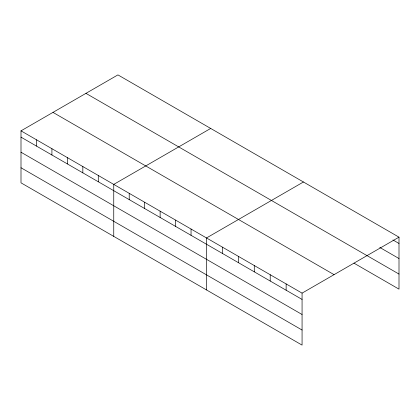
<?xml version="1.0" encoding="UTF-8"?>
<svg xmlns="http://www.w3.org/2000/svg" width="420" height="420" viewBox="0 0 420 420"><rect width="100%" height="100%" fill="white"/><g stroke="black" fill="none" stroke-linecap="round" stroke-linejoin="round"><path stroke-width="0.63" d="M21 130.851L302.069 293.129L302.069 345.109L21 182.837L21 130.851L117.931 74.891L399 237.164L399 289.149L353.966 263.146M210.683 128.441L113.752 184.401L113.752 236.387M303.434 181.991L206.504 237.951L206.504 289.937M302.069 293.129L399 237.164M392.957 239.967L399 243.458M379.78 247.438L399 258.536M367.143 255.68L399 274.071M85.942 93.356L367.012 255.633M52.988 112.387L334.058 274.659M21 137.146L302.069 299.418M21 152.224L302.069 314.496M21 167.759L302.069 330.031M286.141 283.931L286.141 290.225M270.212 274.738L270.212 281.027M254.289 265.54L254.289 271.834M238.361 256.347L238.361 262.637M222.432 247.149L222.432 253.444M191.047 229.026L191.047 235.321M175.586 220.101L175.586 226.396M160.13 211.176L160.13 217.471M144.669 202.251L144.669 208.546M129.213 193.326L129.213 199.621M98.296 175.476L98.296 181.771M82.835 166.551L82.835 172.846M67.379 157.626L67.379 163.921M51.917 148.701L51.917 154.996M36.461 139.776L36.461 146.071"/></g></svg>
